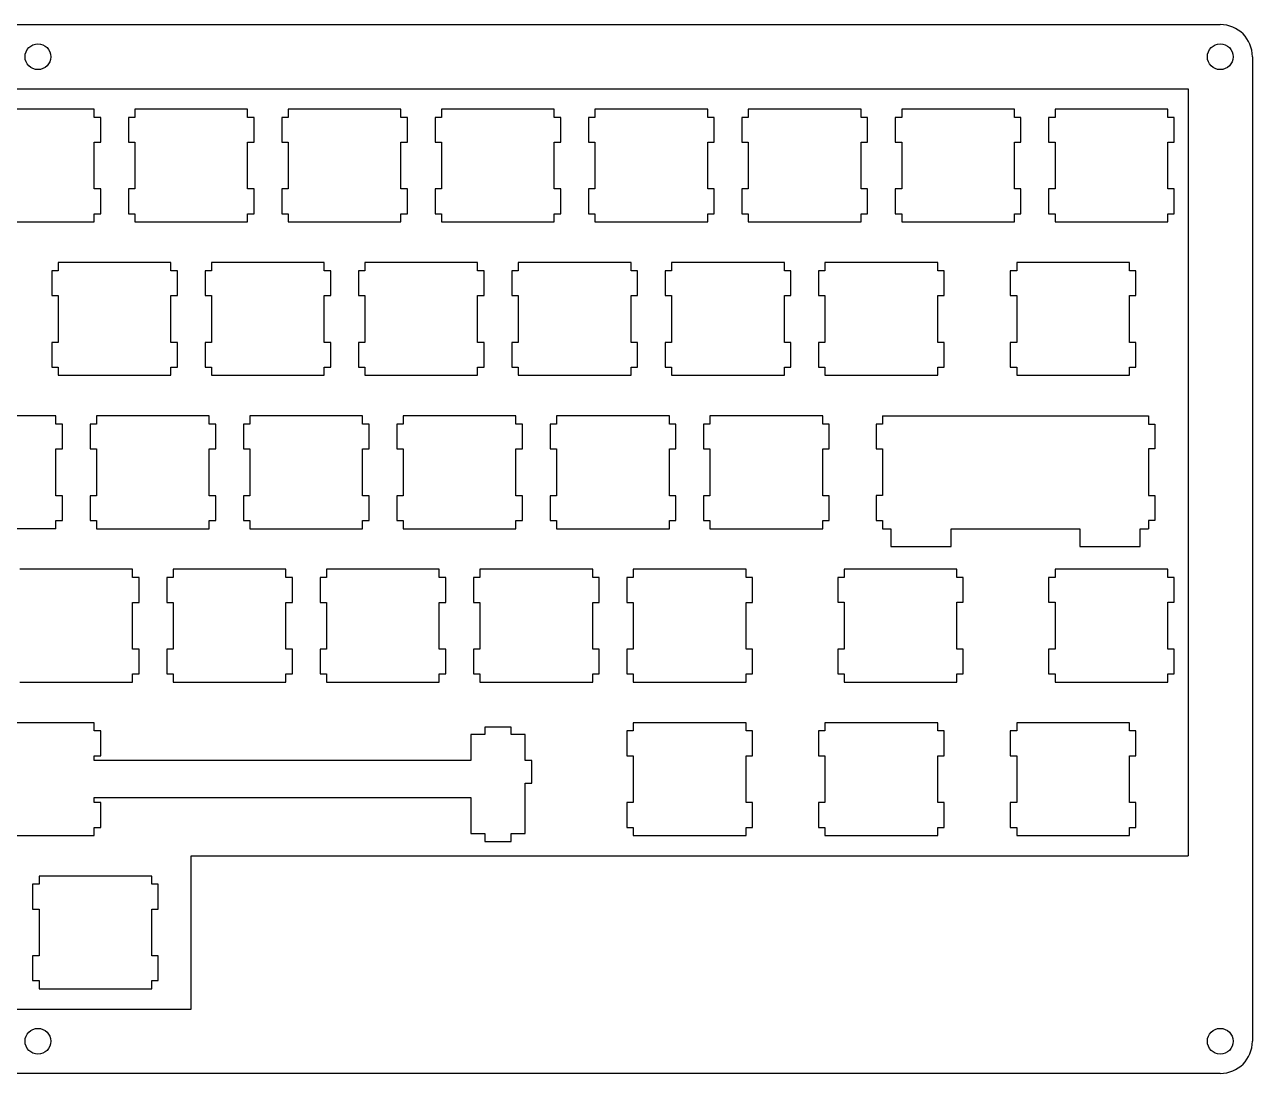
# Model space of a CAD drawing. Header units: inches. Extents: x 0 to 302, y 0 to 130.
# Drawn here: x 149.2 to 301.8, y 0 to 130.3 of the extents above; entities that cross this region are included whole.
import ezdxf

# ---------------------------------------------------------------- set-up
doc = ezdxf.new("R2010")
doc.units = ezdxf.units.IN
doc.header["$MEASUREMENT"] = 0
for name, color, linetype, lineweight, true_color in [('border', 7, 'Continuous', 25, 0xffffff), ('holes', 7, 'Continuous', 25, 0xffffff), ('mouse buttons - 1.25U', 5, 'Continuous', 25, 0x0000ff), ('switch - backslash', 5, 'Continuous', 25, 0x0000ff), ('switch - base', 5, 'Continuous', 25, 0x0000ff), ('switch - bottom row - 7U - PLATE', 5, 'Continuous', 25, 0x0000ff), ('switch - ENTER - ANSI - PCB', 5, 'Continuous', 25, 0x0000ff), ('switch - right shift - HHKB', 5, 'Continuous', 25, 0x0000ff), ('switch - split backspace', 5, 'Continuous', 25, 0x0000ff), ('top plate - base', 1, 'Continuous', 25, 0xff0000), ('top plate - MB - 1.25U', 1, 'Continuous', 25, 0xff0000), ('top plate - no hhkb', 1, 'Continuous', 25, 0xff0000), ('top plate - winkey', 1, 'Continuous', 25, 0xff0000)]:
    doc.layers.add(name, color=color, linetype=linetype, lineweight=lineweight, true_color=true_color)

msp = doc.modelspace()

# ---------------------------------------------------------------- linework, layer by layer
at = {"layer": 'border'}
for p, q in [((32.875, 130.302), (297.7516, 130.302)), ((301.7509, 126.302), (301.7509, 4)), ((297.7516, 0), (4, 0))]:
    msp.add_line(p, q, dxfattribs=at)
for centre, start, end in [((297.7509, 126.302), 359.9999991, 89.9899732), ((297.7509, 4), 270.0100268, 0)]:
    msp.add_arc(centre, 4, start, end, dxfattribs=at)
at = {"layer": 'holes'}
for centre in [(150.8763, 126.302), (297.7516, 126.302), (150.8749, 4), (297.7516, 4)]:
    msp.add_circle(centre, 1.6, dxfattribs=at)
at = {"layer": 'mouse buttons - 1.25U'}
for p, q in [((151.0196, 24.5272), (151.0196, 23.5267)), ((165.0189, 24.5272), (151.0196, 24.5272)), ((165.0189, 23.5267), (165.0189, 24.5272)), ((151.0196, 23.5267), (150.2188, 23.5267)), ((150.2188, 23.5267), (150.2188, 20.4275)), ((165.8183, 23.5267), (165.0189, 23.5267)), ((165.8183, 20.4275), (165.8183, 23.5267)), ((150.2188, 20.4275), (151.0196, 20.4275)), ((151.0196, 20.4275), (151.0196, 14.62871)), ((165.0189, 14.62871), (165.0189, 20.4275)), ((165.0189, 20.4275), (165.8183, 20.4275)), ((151.0196, 14.62871), (150.2188, 14.62871)), ((150.2188, 14.62871), (150.2188, 11.52814)), ((165.8183, 14.62871), (165.0189, 14.62871)), ((165.8183, 11.52814), (165.8183, 14.62871)), ((150.2188, 11.52814), (151.0196, 11.52814)), ((151.0196, 11.52814), (151.0196, 10.5291)), ((165.0189, 10.52906), (165.0189, 11.52814)), ((165.0189, 11.52814), (165.8183, 11.52814)), ((151.0196, 10.5291), (165.0189, 10.52906))]:
    msp.add_line(p, q, dxfattribs=at)
at = {"layer": 'switch - backslash'}
for p, q in [((272.4633, 100.726), (272.4633, 99.725)), ((286.4633, 100.726), (272.4633, 100.726)), ((286.4633, 99.725), (286.4633, 100.726)), ((272.4633, 99.725), (271.6633, 99.725)), ((271.6633, 99.725), (271.6633, 96.625)), ((287.2633, 99.725), (286.4633, 99.725)), ((287.2633, 96.625), (287.2633, 99.725)), ((271.6633, 96.625), (272.4633, 96.625)), ((272.4633, 96.625), (272.4633, 90.8246)), ((286.4633, 90.8246), (286.4633, 96.625)), ((286.4633, 96.625), (287.2633, 96.625)), ((272.4633, 90.8246), (271.6633, 90.8246)), ((271.6633, 90.8246), (271.6633, 87.7255)), ((287.2633, 90.8246), (286.4633, 90.8246)), ((287.2633, 87.7255), (287.2633, 90.8246)), ((271.6633, 87.7255), (272.4633, 87.7255)), ((272.4633, 87.7255), (272.4633, 86.7264)), ((286.4633, 86.7264), (286.4633, 87.7255)), ((286.4633, 87.7255), (287.2633, 87.7255)), ((272.4633, 86.7264), (286.4633, 86.7264))]:
    msp.add_line(p, q, dxfattribs=at)
at = {"layer": 'switch - base'}
for p, q in [((157.8753, 119.776), (143.8753, 119.776)), ((157.8753, 118.775), (157.8753, 119.776)), ((162.9253, 119.776), (162.9253, 118.775)), ((176.9253, 119.776), (162.9253, 119.776)), ((176.9253, 118.775), (176.9253, 119.776)), ((181.9753, 119.776), (181.9753, 118.775)), ((195.9753, 119.776), (181.9753, 119.776)), ((195.9753, 118.775), (195.9753, 119.776)), ((201.0253, 119.776), (201.0253, 118.775)), ((215.0253, 119.776), (201.0253, 119.776)), ((215.0253, 118.775), (215.0253, 119.776)), ((220.0753, 119.776), (220.0753, 118.775)), ((234.0753, 119.776), (220.0753, 119.776)), ((234.0753, 118.775), (234.0753, 119.776)), ((239.1253, 119.776), (239.1253, 118.775)), ((253.1253, 119.776), (239.1253, 119.776)), ((253.1253, 118.775), (253.1253, 119.776)), ((158.6763, 118.775), (157.8753, 118.775)), ((158.6763, 115.675), (158.6763, 118.775)), ((162.9253, 118.775), (162.1263, 118.775)), ((162.1263, 118.775), (162.1263, 115.675)), ((177.7263, 118.775), (176.9253, 118.775)), ((177.7263, 115.675), (177.7263, 118.775)), ((181.9753, 118.775), (181.1763, 118.775)), ((181.1763, 118.775), (181.1763, 115.675)), ((196.7763, 118.775), (195.9753, 118.775)), ((196.7763, 115.675), (196.7763, 118.775)), ((201.0253, 118.775), (200.2263, 118.775)), ((200.2263, 118.775), (200.2263, 115.675)), ((215.8263, 118.775), (215.0253, 118.775)), ((215.8263, 115.675), (215.8263, 118.775)), ((220.0753, 118.775), (219.2763, 118.775)), ((219.2763, 118.775), (219.2763, 115.675)), ((234.8763, 118.775), (234.0753, 118.775)), ((234.8763, 115.675), (234.8763, 118.775)), ((239.1253, 118.775), (238.3263, 118.775)), ((238.3263, 118.775), (238.3263, 115.675)), ((253.9263, 118.775), (253.1253, 118.775)), ((253.9263, 115.675), (253.9263, 118.775)), ((157.8753, 109.875), (157.8753, 115.675)), ((157.8753, 115.675), (158.6763, 115.675)), ((162.1263, 115.675), (162.9253, 115.675)), ((162.9253, 115.675), (162.9253, 109.875)), ((176.9253, 109.875), (176.9253, 115.675)), ((176.9253, 115.675), (177.7263, 115.675)), ((181.1763, 115.675), (181.9753, 115.675)), ((181.9753, 115.675), (181.9753, 109.875)), ((195.9753, 109.875), (195.9753, 115.675)), ((195.9753, 115.675), (196.7763, 115.675)), ((200.2263, 115.675), (201.0253, 115.675)), ((201.0253, 115.675), (201.0253, 109.875)), ((215.0253, 109.875), (215.0253, 115.675)), ((215.0253, 115.675), (215.8263, 115.675)), ((219.2763, 115.675), (220.0753, 115.675)), ((220.0753, 115.675), (220.0753, 109.875)), ((234.0753, 109.875), (234.0753, 115.675)), ((234.0753, 115.675), (234.8763, 115.675)), ((238.3263, 115.675), (239.1253, 115.675)), ((239.1253, 115.675), (239.1253, 109.875)), ((253.1253, 109.875), (253.1253, 115.675)), ((253.1253, 115.675), (253.9263, 115.675)), ((158.6763, 109.875), (157.8753, 109.875)), ((158.6763, 106.775), (158.6763, 109.875)), ((162.9253, 109.875), (162.1263, 109.875)), ((162.1263, 109.875), (162.1263, 106.775)), ((177.7263, 109.875), (176.9253, 109.875)), ((177.7263, 106.775), (177.7263, 109.875)), ((181.9753, 109.875), (181.1763, 109.875)), ((181.1763, 109.875), (181.1763, 106.775)), ((196.7763, 109.875), (195.9753, 109.875)), ((196.7763, 106.775), (196.7763, 109.875)), ((201.0253, 109.875), (200.2263, 109.875)), ((200.2263, 109.875), (200.2263, 106.775)), ((215.8263, 109.875), (215.0253, 109.875)), ((215.8263, 106.775), (215.8263, 109.875)), ((220.0753, 109.875), (219.2763, 109.875)), ((219.2763, 109.875), (219.2763, 106.775)), ((234.8763, 109.875), (234.0753, 109.875)), ((234.8763, 106.775), (234.8763, 109.875)), ((239.1253, 109.875), (238.3263, 109.875)), ((238.3263, 109.875), (238.3263, 106.775)), ((253.9263, 109.875), (253.1253, 109.875)), ((253.9263, 106.775), (253.9263, 109.875)), ((143.8753, 105.776), (157.8753, 105.776)), ((157.8753, 105.776), (157.8753, 106.775)), ((157.8753, 106.775), (158.6763, 106.775)), ((162.1263, 106.775), (162.9253, 106.775)), ((162.9253, 106.775), (162.9253, 105.776)), ((162.9253, 105.776), (176.9253, 105.776)), ((176.9253, 105.776), (176.9253, 106.775)), ((176.9253, 106.775), (177.7263, 106.775)), ((181.1763, 106.775), (181.9753, 106.775)), ((181.9753, 106.775), (181.9753, 105.776)), ((181.9753, 105.776), (195.9753, 105.776)), ((195.9753, 105.776), (195.9753, 106.775)), ((195.9753, 106.775), (196.7763, 106.775)), ((200.2263, 106.775), (201.0253, 106.775)), ((201.0253, 106.775), (201.0253, 105.776)), ((201.0253, 105.776), (215.0253, 105.776)), ((215.0253, 105.776), (215.0253, 106.775)), ((215.0253, 106.775), (215.8263, 106.775)), ((219.2763, 106.775), (220.0753, 106.775)), ((220.0753, 106.775), (220.0753, 105.776)), ((220.0753, 105.776), (234.0753, 105.776)), ((234.0753, 105.776), (234.0753, 106.775)), ((234.0753, 106.775), (234.8763, 106.775)), ((238.3263, 106.775), (239.1253, 106.775)), ((239.1253, 106.775), (239.1253, 105.776)), ((239.1253, 105.776), (253.1253, 105.776)), ((253.1253, 105.776), (253.1253, 106.775)), ((253.1253, 106.775), (253.9263, 106.775)), ((153.4003, 100.726), (153.4003, 99.725)), ((167.4003, 100.726), (153.4003, 100.726)), ((167.4003, 99.725), (167.4003, 100.726)), ((172.4503, 100.726), (172.4503, 99.725)), ((186.4503, 100.726), (172.4503, 100.726)), ((186.4503, 99.725), (186.4503, 100.726)), ((191.5003, 100.726), (191.5003, 99.725)), ((205.5003, 100.726), (191.5003, 100.726)), ((205.5003, 99.725), (205.5003, 100.726)), ((210.5503, 100.726), (210.5503, 99.725)), ((224.5503, 100.726), (210.5503, 100.726)), ((224.5503, 99.725), (224.5503, 100.726)), ((229.6003, 100.726), (229.6003, 99.725)), ((243.6003, 100.726), (229.6003, 100.726)), ((243.6003, 99.725), (243.6003, 100.726)), ((248.6503, 100.726), (248.6503, 99.725)), ((262.6503, 100.726), (248.6503, 100.726)), ((262.6503, 99.725), (262.6503, 100.726)), ((153.4003, 99.725), (152.6013, 99.725)), ((152.6013, 99.725), (152.6013, 96.625)), ((168.2013, 99.725), (167.4003, 99.725)), ((168.2013, 96.625), (168.2013, 99.725)), ((172.4503, 99.725), (171.6513, 99.725)), ((171.6513, 99.725), (171.6513, 96.625)), ((187.2513, 99.725), (186.4503, 99.725)), ((187.2513, 96.625), (187.2513, 99.725)), ((191.5003, 99.725), (190.7013, 99.725)), ((190.7013, 99.725), (190.7013, 96.625)), ((206.3013, 99.725), (205.5003, 99.725)), ((206.3013, 96.625), (206.3013, 99.725)), ((210.5503, 99.725), (209.7513, 99.725)), ((209.7513, 99.725), (209.7513, 96.625)), ((225.3513, 99.725), (224.5503, 99.725)), ((225.3513, 96.625), (225.3513, 99.725)), ((228.8013, 99.725), (228.8013, 96.625)), ((229.6003, 99.725), (228.8013, 99.725)), ((244.4013, 99.725), (243.6003, 99.725)), ((244.4013, 96.625), (244.4013, 99.725)), ((248.6503, 99.725), (247.8513, 99.725)), ((247.8513, 99.725), (247.8513, 96.625)), ((263.4513, 99.725), (262.6503, 99.725)), ((263.4513, 96.625), (263.4513, 99.725)), ((152.6013, 96.625), (153.4003, 96.625)), ((153.4003, 96.625), (153.4003, 90.8246)), ((167.4003, 90.8246), (167.4003, 96.625)), ((167.4003, 96.625), (168.2013, 96.625)), ((171.6513, 96.625), (172.4503, 96.625)), ((172.4503, 96.625), (172.4503, 90.8246)), ((186.4503, 90.8246), (186.4503, 96.625)), ((186.4503, 96.625), (187.2513, 96.625)), ((190.7013, 96.625), (191.5003, 96.625)), ((191.5003, 96.625), (191.5003, 90.8246)), ((205.5003, 90.8246), (205.5003, 96.625)), ((205.5003, 96.625), (206.3013, 96.625)), ((209.7513, 96.625), (210.5503, 96.625)), ((210.5503, 96.625), (210.5503, 90.8246)), ((224.5503, 90.8246), (224.5503, 96.625)), ((224.5503, 96.625), (225.3513, 96.625)), ((228.8013, 96.625), (229.6003, 96.625)), ((229.6003, 96.625), (229.6003, 90.8246)), ((243.6003, 90.8246), (243.6003, 96.625)), ((243.6003, 96.625), (244.4013, 96.625)), ((247.8513, 96.625), (248.6503, 96.625)), ((248.6503, 96.625), (248.6503, 90.8246)), ((262.6503, 90.8246), (262.6503, 96.625)), ((262.6503, 96.625), (263.4513, 96.625)), ((153.4003, 90.8246), (152.6013, 90.8246)), ((152.6013, 90.8246), (152.6013, 87.7255)), ((168.2013, 90.8246), (167.4003, 90.8246)), ((168.2013, 87.7255), (168.2013, 90.8246)), ((172.4503, 90.8246), (171.6513, 90.8246)), ((171.6513, 90.8246), (171.6513, 87.7255)), ((187.2513, 90.8246), (186.4503, 90.8246)), ((187.2513, 87.7255), (187.2513, 90.8246)), ((191.5003, 90.8246), (190.7013, 90.8246)), ((190.7013, 90.8246), (190.7013, 87.7255)), ((206.3013, 90.8246), (205.5003, 90.8246)), ((206.3013, 87.7255), (206.3013, 90.8246)), ((210.5503, 90.8246), (209.7513, 90.8246)), ((209.7513, 90.8246), (209.7513, 87.7255)), ((225.3513, 90.8246), (224.5503, 90.8246)), ((225.3513, 87.7255), (225.3513, 90.8246)), ((229.6003, 90.8246), (228.8013, 90.8246)), ((228.8013, 90.8246), (228.8013, 87.7255)), ((244.4013, 90.8246), (243.6003, 90.8246)), ((244.4013, 87.7255), (244.4013, 90.8246)), ((248.6503, 90.8246), (247.8513, 90.8246)), ((247.8513, 90.8246), (247.8513, 87.7255)), ((263.4513, 90.8246), (262.6503, 90.8246)), ((263.4513, 87.7255), (263.4513, 90.8246)), ((152.6013, 87.7255), (153.4003, 87.7255)), ((153.4003, 87.7255), (153.4003, 86.7264)), ((167.4003, 86.7264), (167.4003, 87.7255)), ((167.4003, 87.7255), (168.2013, 87.7255)), ((171.6513, 87.7255), (172.4503, 87.7255)), ((172.4503, 87.7255), (172.4503, 86.7264)), ((186.4503, 86.7264), (186.4503, 87.7255)), ((186.4503, 87.7255), (187.2513, 87.7255)), ((190.7013, 87.7255), (191.5003, 87.7255)), ((191.5003, 87.7255), (191.5003, 86.7264)), ((205.5003, 86.7264), (205.5003, 87.7255)), ((205.5003, 87.7255), (206.3013, 87.7255)), ((209.7513, 87.7255), (210.5503, 87.7255)), ((210.5503, 87.7255), (210.5503, 86.7264)), ((224.5503, 86.7264), (224.5503, 87.7255)), ((224.5503, 87.7255), (225.3513, 87.7255)), ((228.8013, 87.7255), (229.6003, 87.7255)), ((229.6003, 87.7255), (229.6003, 86.7264)), ((243.6003, 86.7264), (243.6003, 87.7255)), ((243.6003, 87.7255), (244.4013, 87.7255)), ((247.8513, 87.7255), (248.6503, 87.7255)), ((248.6503, 87.7255), (248.6503, 86.7264)), ((262.6503, 86.7264), (262.6503, 87.7255)), ((262.6503, 87.7255), (263.4513, 87.7255)), ((153.4003, 86.7264), (167.4003, 86.7264)), ((172.4503, 86.7264), (186.4503, 86.7264)), ((191.5003, 86.7264), (205.5003, 86.7264)), ((210.5503, 86.7264), (224.5503, 86.7264)), ((229.6003, 86.7264), (243.6003, 86.7264)), ((248.6503, 86.7264), (262.6503, 86.7264)), ((153.1133, 81.6757), (139.1133, 81.6757)), ((153.1133, 80.6752), (153.1133, 81.6757)), ((158.1633, 81.6757), (158.1633, 80.6752)), ((172.1633, 81.6757), (158.1633, 81.6757)), ((172.1633, 80.6752), (172.1633, 81.6757)), ((177.2133, 81.6757), (177.2133, 80.6752)), ((191.2133, 81.6757), (177.2133, 81.6757)), ((191.2133, 80.6752), (191.2133, 81.6757)), ((196.2633, 81.6757), (196.2633, 80.6752)), ((210.2633, 81.6757), (196.2633, 81.6757)), ((210.2633, 80.6752), (210.2633, 81.6757)), ((215.3133, 81.6757), (215.3133, 80.6752)), ((229.3133, 81.6757), (215.3133, 81.6757)), ((229.3133, 80.6752), (229.3133, 81.6757)), ((234.3633, 81.6757), (234.3633, 80.6752)), ((248.3633, 81.6757), (234.3633, 81.6757)), ((248.3633, 80.6752), (248.3633, 81.6757)), ((153.9133, 80.6752), (153.1133, 80.6752)), ((153.9133, 77.5747), (153.9133, 80.6752)), ((158.1633, 80.6752), (157.3633, 80.6752)), ((157.3633, 80.6752), (157.3633, 77.5747)), ((172.9633, 80.6752), (172.1633, 80.6752)), ((172.9633, 77.5747), (172.9633, 80.6752)), ((177.2133, 80.6752), (176.4133, 80.6752)), ((176.4133, 80.6752), (176.4133, 77.5747)), ((192.0133, 80.6752), (191.2133, 80.6752)), ((192.0133, 77.5747), (192.0133, 80.6752)), ((196.2633, 80.6752), (195.4633, 80.6752)), ((195.4633, 80.6752), (195.4633, 77.5747)), ((211.0633, 80.6752), (210.2633, 80.6752)), ((211.0633, 77.5747), (211.0633, 80.6752)), ((215.3133, 80.6752), (214.5133, 80.6752)), ((214.5133, 80.6752), (214.5133, 77.5747)), ((230.1133, 80.6752), (229.3133, 80.6752)), ((230.1133, 77.5747), (230.1133, 80.6752)), ((234.3633, 80.6752), (233.5633, 80.6752)), ((233.5633, 80.6752), (233.5633, 77.5747)), ((249.1623, 80.6752), (248.3633, 80.6752)), ((249.1623, 77.5747), (249.1623, 80.6752)), ((153.1133, 71.7746), (153.1133, 77.5747)), ((153.1133, 77.5747), (153.9133, 77.5747)), ((157.3633, 77.5747), (158.1633, 77.5747)), ((158.1633, 77.5747), (158.1633, 71.7746)), ((172.1633, 71.7746), (172.1633, 77.5747)), ((172.1633, 77.5747), (172.9633, 77.5747)), ((176.4133, 77.5747), (177.2133, 77.5747)), ((177.2133, 77.5747), (177.2133, 71.7746)), ((191.2133, 71.7746), (191.2133, 77.5747)), ((191.2133, 77.5747), (192.0133, 77.5747)), ((195.4633, 77.5747), (196.2633, 77.5747)), ((196.2633, 77.5747), (196.2633, 71.7746)), ((210.2633, 71.7746), (210.2633, 77.5747)), ((210.2633, 77.5747), (211.0633, 77.5747)), ((214.5133, 77.5747), (215.3133, 77.5747)), ((215.3133, 77.5747), (215.3133, 71.7746)), ((229.3133, 71.7746), (229.3133, 77.5747)), ((229.3133, 77.5747), (230.1133, 77.5747)), ((233.5633, 77.5747), (234.3633, 77.5747)), ((234.3633, 77.5747), (234.3633, 71.7746)), ((248.3633, 71.7746), (248.3633, 77.5747)), ((248.3633, 77.5747), (249.1623, 77.5747)), ((153.9133, 71.7746), (153.1133, 71.7746)), ((153.9133, 68.6755), (153.9133, 71.7746)), ((158.1633, 71.7746), (157.3633, 71.7746)), ((157.3633, 71.7746), (157.3633, 68.6755)), ((172.9633, 71.7746), (172.1633, 71.7746)), ((172.9633, 68.6755), (172.9633, 71.7746)), ((177.2133, 71.7746), (176.4133, 71.7746)), ((176.4133, 71.7746), (176.4133, 68.6755)), ((192.0133, 71.7746), (191.2133, 71.7746)), ((192.0133, 68.6755), (192.0133, 71.7746)), ((196.2633, 71.7746), (195.4633, 71.7746)), ((195.4633, 71.7746), (195.4633, 68.6755)), ((211.0633, 71.7746), (210.2633, 71.7746)), ((211.0633, 68.6755), (211.0633, 71.7746)), ((215.3133, 71.7746), (214.5133, 71.7746)), ((214.5133, 71.7746), (214.5133, 68.6755)), ((230.1133, 71.7746), (229.3133, 71.7746)), ((230.1133, 68.6755), (230.1133, 71.7746)), ((234.3633, 71.7746), (233.5633, 71.7746)), ((233.5633, 71.7746), (233.5633, 68.6755)), ((249.1623, 71.7746), (248.3633, 71.7746)), ((249.1623, 68.6755), (249.1623, 71.7746)), ((153.1133, 67.6764), (153.1133, 68.6755)), ((153.1133, 68.6755), (153.9133, 68.6755)), ((157.3633, 68.6755), (158.1633, 68.6755)), ((158.1633, 68.6755), (158.1633, 67.6764)), ((172.1633, 67.6764), (172.1633, 68.6755)), ((172.1633, 68.6755), (172.9633, 68.6755)), ((176.4133, 68.6755), (177.2133, 68.6755)), ((177.2133, 68.6755), (177.2133, 67.6764)), ((191.2133, 67.6764), (191.2133, 68.6755)), ((191.2133, 68.6755), (192.0133, 68.6755)), ((195.4633, 68.6755), (196.2633, 68.6755)), ((196.2633, 68.6755), (196.2633, 67.6764)), ((210.2633, 67.6764), (210.2633, 68.6755)), ((210.2633, 68.6755), (211.0633, 68.6755)), ((214.5133, 68.6755), (215.3133, 68.6755)), ((215.3133, 68.6755), (215.3133, 67.6764)), ((229.3133, 67.6764), (229.3133, 68.6755)), ((229.3133, 68.6755), (230.1133, 68.6755)), ((233.5633, 68.6755), (234.3633, 68.6755)), ((234.3633, 68.6755), (234.3633, 67.6764)), ((248.3633, 67.6764), (248.3633, 68.6755)), ((248.3633, 68.6755), (249.1623, 68.6755)), ((153.1133, 67.6764), (140.1125, 67.6764)), ((158.1633, 67.6764), (172.1633, 67.6764)), ((177.2133, 67.6764), (191.2133, 67.6764)), ((196.2633, 67.6764), (210.2633, 67.6764)), ((215.3133, 67.6764), (229.3133, 67.6764)), ((234.3633, 67.6764), (248.3633, 67.6764)), ((162.6383, 62.6257), (148.6383, 62.6257)), ((162.6383, 61.6252), (162.6383, 62.6257)), ((167.6883, 62.6257), (167.6883, 61.6252)), ((181.6883, 62.6257), (167.6883, 62.6257)), ((181.6883, 61.6252), (181.6883, 62.6257)), ((186.7383, 62.6257), (186.7383, 61.6252)), ((200.7383, 62.6257), (186.7383, 62.6257)), ((200.7383, 61.6252), (200.7383, 62.6257)), ((205.7883, 62.6257), (205.7883, 61.6252)), ((219.7883, 62.6257), (205.7883, 62.6257)), ((219.7883, 61.6252), (219.7883, 62.6257)), ((224.8383, 62.6257), (224.8383, 61.6252)), ((238.8383, 62.6257), (224.8383, 62.6257)), ((238.8383, 61.6252), (238.8383, 62.6257)), ((163.4383, 61.6252), (162.6383, 61.6252)), ((163.4383, 58.5247), (163.4383, 61.6252)), ((167.6883, 61.6252), (166.8883, 61.6252)), ((166.8883, 61.6252), (166.8883, 58.5247)), ((182.4883, 61.6252), (181.6883, 61.6252)), ((182.4883, 58.5247), (182.4883, 61.6252)), ((186.7383, 61.6252), (185.9383, 61.6252)), ((185.9383, 61.6252), (185.9383, 58.5247)), ((201.5383, 61.6252), (200.7383, 61.6252)), ((201.5383, 58.5247), (201.5383, 61.6252)), ((205.7883, 61.6252), (204.9883, 61.6252)), ((204.9883, 61.6252), (204.9883, 58.5247)), ((220.5883, 61.6252), (219.7883, 61.6252)), ((220.5883, 58.5247), (220.5883, 61.6252)), ((224.8383, 61.6252), (224.0383, 61.6252)), ((224.0383, 61.6252), (224.0383, 58.5247)), ((239.6383, 61.6252), (238.8383, 61.6252)), ((239.6383, 58.5247), (239.6383, 61.6252)), ((162.6383, 52.7246), (162.6383, 58.5247)), ((162.6383, 58.5247), (163.4383, 58.5247)), ((166.8883, 58.5247), (167.6883, 58.5247)), ((167.6883, 58.5247), (167.6883, 52.7246)), ((181.6883, 52.7246), (181.6883, 58.5247)), ((181.6883, 58.5247), (182.4883, 58.5247)), ((185.9383, 58.5247), (186.7383, 58.5247)), ((186.7383, 58.5247), (186.7383, 52.7246)), ((200.7383, 52.7246), (200.7383, 58.5247)), ((200.7383, 58.5247), (201.5383, 58.5247)), ((204.9883, 58.5247), (205.7883, 58.5247)), ((205.7883, 58.5247), (205.7883, 52.7246)), ((219.7883, 52.7246), (219.7883, 58.5247)), ((219.7883, 58.5247), (220.5883, 58.5247)), ((224.0383, 58.5247), (224.8383, 58.5247)), ((224.8383, 58.5247), (224.8383, 52.7246)), ((238.8383, 52.7246), (238.8383, 58.5247)), ((238.8383, 58.5247), (239.6383, 58.5247)), ((163.4383, 52.7246), (162.6383, 52.7246)), ((163.4383, 49.6255), (163.4383, 52.7246)), ((167.6883, 52.7246), (166.8883, 52.7246)), ((166.8883, 52.7246), (166.8883, 49.6255)), ((182.4883, 52.7246), (181.6883, 52.7246)), ((182.4883, 49.6255), (182.4883, 52.7246)), ((186.7383, 52.7246), (185.9383, 52.7246)), ((185.9383, 52.7246), (185.9383, 49.6255)), ((201.5383, 52.7246), (200.7383, 52.7246)), ((201.5383, 49.6255), (201.5383, 52.7246)), ((205.7883, 52.7246), (204.9883, 52.7246)), ((204.9883, 52.7246), (204.9883, 49.6255)), ((220.5883, 52.7246), (219.7883, 52.7246)), ((220.5883, 49.6255), (220.5883, 52.7246)), ((224.8383, 52.7246), (224.0383, 52.7246)), ((224.0383, 52.7246), (224.0383, 49.6255)), ((239.6383, 52.7246), (238.8383, 52.7246)), ((239.6383, 49.6255), (239.6383, 52.7246)), ((162.6383, 48.6264), (162.6383, 49.6255)), ((162.6383, 49.6255), (163.4383, 49.6255)), ((166.8883, 49.6255), (167.6883, 49.6255)), ((167.6883, 49.6255), (167.6883, 48.6264)), ((181.6883, 48.6264), (181.6883, 49.6255)), ((181.6883, 49.6255), (182.4883, 49.6255)), ((185.9383, 49.6255), (186.7383, 49.6255)), ((186.7383, 49.6255), (186.7383, 48.6264)), ((200.7383, 48.6264), (200.7383, 49.6255)), ((200.7383, 49.6255), (201.5383, 49.6255)), ((204.9883, 49.6255), (205.7883, 49.6255)), ((205.7883, 49.6255), (205.7883, 48.6264)), ((219.7883, 48.6264), (219.7883, 49.6255)), ((219.7883, 49.6255), (220.5883, 49.6255)), ((224.0383, 49.6255), (224.8383, 49.6255)), ((224.8383, 49.6255), (224.8383, 48.6264)), ((238.8383, 48.6264), (238.8383, 49.6255)), ((238.8383, 49.6255), (239.6383, 49.6255)), ((148.6383, 48.6264), (162.6383, 48.6264)), ((167.6883, 48.6264), (181.6883, 48.6264)), ((186.7383, 48.6264), (200.7383, 48.6264)), ((205.7883, 48.6264), (219.7883, 48.6264)), ((224.8383, 48.6264), (238.8383, 48.6264))]:
    msp.add_line(p, q, dxfattribs=at)
at = {"layer": 'switch - bottom row - 7U - PLATE'}
for p, q in [((157.8752, 43.5742), (143.8762, 43.5742)), ((157.8752, 42.5737), (157.8752, 43.5742)), ((209.6762, 43.0242), (206.3752, 43.0242)), ((206.3752, 43.0242), (206.3752, 42.1038)), ((209.6762, 42.1038), (209.6762, 43.0242)), ((224.8382, 43.5742), (224.8382, 42.5737)), ((238.8382, 43.5742), (224.8382, 43.5742)), ((238.8382, 42.5737), (238.8382, 43.5742)), ((248.6492, 43.5742), (248.6492, 42.5737)), ((262.6502, 43.5742), (248.6492, 43.5742)), ((262.6502, 42.5737), (262.6502, 43.5742)), ((272.4632, 43.5742), (272.4632, 42.5737)), ((286.4632, 43.5742), (272.4632, 43.5742)), ((286.4632, 42.5737), (286.4632, 43.5742)), ((158.6762, 42.5737), (157.8752, 42.5737)), ((158.6762, 39.4742), (158.6762, 42.5737)), ((206.3752, 42.1038), (204.6512, 42.1038)), ((204.6512, 42.1038), (204.6512, 38.8734)), ((211.4012, 42.1038), (209.6762, 42.1038)), ((211.4012, 38.8734), (211.4012, 42.1038)), ((224.8382, 42.5737), (224.0382, 42.5737)), ((224.0382, 42.5737), (224.0382, 39.4742)), ((239.6382, 42.5737), (238.8382, 42.5737)), ((239.6382, 39.4742), (239.6382, 42.5737)), ((248.6492, 42.5737), (247.8502, 42.5737)), ((247.8502, 42.5737), (247.8502, 39.4742)), ((263.4512, 42.5737), (262.6502, 42.5737)), ((263.4512, 39.4742), (263.4512, 42.5737)), ((272.4632, 42.5737), (271.6632, 42.5737)), ((271.6632, 42.5737), (271.6632, 39.4742)), ((287.2632, 42.5737), (286.4632, 42.5737)), ((287.2632, 39.4742), (287.2632, 42.5737)), ((157.8752, 38.8734), (157.8752, 39.4742)), ((157.8752, 39.4742), (158.6762, 39.4742)), ((204.6512, 38.8734), (157.8752, 38.8734)), ((212.2272, 38.8734), (211.4012, 38.8734)), ((212.2272, 36.0734), (212.2272, 38.8734)), ((224.0382, 39.4742), (224.8382, 39.4742)), ((224.8382, 39.4742), (224.8382, 33.6742)), ((238.8382, 33.6742), (238.8382, 39.4742)), ((238.8382, 39.4742), (239.6382, 39.4742)), ((247.8502, 39.4742), (248.6492, 39.4742)), ((248.6492, 39.4742), (248.6492, 33.6742)), ((262.6502, 33.6742), (262.6502, 39.4742)), ((262.6502, 39.4742), (263.4512, 39.4742)), ((271.6632, 39.4742), (272.4632, 39.4742)), ((272.4632, 39.4742), (272.4632, 33.6742)), ((286.4632, 33.6742), (286.4632, 39.4742)), ((286.4632, 39.4742), (287.2632, 39.4742)), ((211.4012, 29.8045), (211.4012, 36.0734)), ((211.4012, 36.0734), (212.2272, 36.0734)), ((157.8752, 33.6742), (157.8752, 34.2735)), ((157.8752, 34.2735), (204.6512, 34.2735)), ((158.6762, 33.6742), (157.8752, 33.6742)), ((158.6762, 30.5736), (158.6762, 33.6742)), ((204.6512, 34.2735), (204.6512, 29.8045)), ((224.8382, 33.6742), (224.0382, 33.6742)), ((224.0382, 33.6742), (224.0382, 30.5736)), ((239.6382, 33.6742), (238.8382, 33.6742)), ((239.6382, 30.5736), (239.6382, 33.6742)), ((248.6492, 33.6742), (247.8502, 33.6742)), ((247.8502, 33.6742), (247.8502, 30.5736)), ((263.4512, 33.6742), (262.6502, 33.6742)), ((263.4512, 30.5736), (263.4512, 33.6742)), ((272.4632, 33.6742), (271.6632, 33.6742)), ((271.6632, 33.6742), (271.6632, 30.5736)), ((287.2632, 33.6742), (286.4632, 33.6742)), ((287.2632, 30.5736), (287.2632, 33.6742)), ((157.8752, 29.5745), (157.8752, 30.5736)), ((157.8752, 30.5736), (158.6762, 30.5736)), ((224.0382, 30.5736), (224.8382, 30.5736)), ((224.8382, 30.5736), (224.8382, 29.5745)), ((238.8382, 29.5745), (238.8382, 30.5736)), ((238.8382, 30.5736), (239.6382, 30.5736)), ((247.8502, 30.5736), (248.6492, 30.5736)), ((248.6492, 30.5736), (248.6492, 29.5745)), ((262.6502, 29.5745), (262.6502, 30.5736)), ((262.6502, 30.5736), (263.4512, 30.5736)), ((271.6632, 30.5736), (272.4632, 30.5736)), ((272.4632, 30.5736), (272.4632, 29.5745)), ((286.4632, 29.5745), (286.4632, 30.5736)), ((286.4632, 30.5736), (287.2632, 30.5736)), ((143.8762, 29.5745), (157.8752, 29.5745)), ((204.6512, 29.8045), (206.3752, 29.8045)), ((206.3752, 29.8045), (206.3752, 28.8235)), ((209.6762, 28.8235), (209.6762, 29.8045)), ((209.6762, 29.8045), (211.4012, 29.8045)), ((224.8382, 29.5745), (238.8382, 29.5745)), ((248.6492, 29.5745), (262.6502, 29.5745)), ((272.4632, 29.5745), (286.4632, 29.5745)), ((206.3752, 28.8235), (209.6762, 28.8235))]:
    msp.add_line(p, q, dxfattribs=at)
at = {"layer": 'switch - ENTER - ANSI - PCB'}
for p, q in [((255.7947, 81.6764), (288.8437, 81.6764)), ((255.7947, 81.6764), (255.7947, 80.6759)), ((288.8437, 81.6764), (288.8437, 80.6759)), ((255.7947, 80.6759), (254.9937, 80.6759)), ((254.9937, 80.6759), (254.9937, 77.5754)), ((288.8437, 80.6759), (289.6447, 80.6759)), ((289.6447, 80.6759), (289.6447, 77.5754)), ((254.9937, 77.5754), (255.7947, 77.5754)), ((255.7947, 77.5754), (255.7947, 71.7768)), ((289.6447, 77.5754), (288.8437, 77.5754)), ((288.8437, 77.5754), (288.8437, 71.7768)), ((255.7947, 71.7768), (254.9937, 71.7768)), ((254.9937, 71.7768), (254.9937, 68.6748)), ((288.8437, 71.7768), (289.6447, 71.7768)), ((289.6447, 71.7768), (289.6447, 68.6748)), ((254.9937, 68.6748), (255.7947, 68.6748)), ((254.9937, 68.6748), (254.9937, 68.6748)), ((255.7947, 68.6748), (255.7947, 67.6757)), ((289.6447, 68.6748), (288.8437, 68.6748)), ((288.8437, 68.6748), (288.8437, 67.6757)), ((255.7947, 67.6757), (255.7947, 67.6757)), ((255.7947, 67.6757), (256.81909, 67.6757)), ((256.81909, 67.6757), (256.81909, 65.4757)), ((264.31909, 65.4757), (264.31909, 67.6757)), ((264.31909, 67.6757), (264.31909, 67.6757)), ((264.31909, 67.6757), (280.31909, 67.6757)), ((280.31909, 67.6757), (280.31909, 65.4757)), ((287.81909, 65.4757), (287.81909, 67.6757)), ((287.81909, 67.6757), (288.8437, 67.6757)), ((288.8437, 67.6757), (288.8437, 67.6757)), ((256.81909, 65.4757), (264.31909, 65.4757)), ((280.31909, 65.4757), (287.81909, 65.4757))]:
    msp.add_line(p, q, dxfattribs=at)
at = {"layer": 'switch - right shift - HHKB'}
for p, q in [((251.0323, 62.6257), (251.0323, 61.6267)), ((265.0313, 62.6257), (251.0323, 62.6257)), ((265.0313, 61.6267), (265.0313, 62.6257)), ((277.2263, 62.6257), (277.2263, 61.6267)), ((291.2253, 62.6257), (277.2263, 62.6257)), ((291.2253, 61.6267), (291.2253, 62.6257)), ((251.0323, 61.6267), (250.2313, 61.6267)), ((250.2313, 61.6267), (250.2313, 58.5261)), ((265.8323, 61.6267), (265.0313, 61.6267)), ((265.8323, 58.5261), (265.8323, 61.6267)), ((277.2263, 61.6267), (276.4253, 61.6267)), ((276.4253, 61.6267), (276.4253, 58.5261)), ((292.0263, 61.6267), (291.2253, 61.6267)), ((292.0263, 58.5261), (292.0263, 61.6267)), ((250.2313, 58.5261), (251.0323, 58.5261)), ((251.0323, 58.5261), (251.0323, 52.7257)), ((265.0313, 52.7257), (265.0313, 58.5261)), ((265.0313, 58.5261), (265.8323, 58.5261)), ((276.4253, 58.5261), (277.2263, 58.5261)), ((277.2263, 58.5261), (277.2263, 52.7257)), ((291.2253, 52.7257), (291.2253, 58.5261)), ((291.2253, 58.5261), (292.0263, 58.5261)), ((251.0323, 52.7257), (250.2313, 52.7257)), ((250.2313, 52.7257), (250.2313, 49.6266)), ((265.8323, 52.7257), (265.0313, 52.7257)), ((265.8323, 49.6266), (265.8323, 52.7257)), ((277.2263, 52.7257), (276.4253, 52.7257)), ((276.4253, 52.7257), (276.4253, 49.6266)), ((292.0263, 52.7257), (291.2253, 52.7257)), ((292.0263, 49.6266), (292.0263, 52.7257)), ((250.2313, 49.6266), (251.0323, 49.6266)), ((251.0323, 49.6266), (251.0323, 48.6261)), ((265.0313, 48.6261), (265.0313, 49.6266)), ((265.0313, 49.6266), (265.8323, 49.6266)), ((276.4253, 49.6266), (277.2263, 49.6266)), ((277.2263, 49.6266), (277.2263, 48.6261)), ((291.2253, 48.6261), (291.2253, 49.6266)), ((291.2253, 49.6266), (292.0263, 49.6266)), ((251.0323, 48.6261), (265.0313, 48.6261)), ((277.2263, 48.6261), (291.2253, 48.6261))]:
    msp.add_line(p, q, dxfattribs=at)
at = {"layer": 'switch - split backspace'}
for p, q in [((258.17757, 119.7755), (258.17757, 118.775)), ((272.17657, 119.7755), (258.17757, 119.7755)), ((272.17657, 118.775), (272.17657, 119.7755)), ((277.22757, 119.7755), (277.22757, 118.775)), ((291.22657, 119.7755), (277.22757, 119.7755)), ((291.22657, 118.775), (291.22657, 119.7755)), ((258.17757, 118.775), (257.37657, 118.775)), ((257.37657, 118.775), (257.37657, 115.6745)), ((272.97757, 118.775), (272.17657, 118.775)), ((272.97757, 115.6745), (272.97757, 118.775)), ((277.22757, 118.775), (276.42657, 118.775)), ((276.42657, 118.775), (276.42657, 115.6745)), ((292.02757, 118.775), (291.22657, 118.775)), ((292.02757, 115.6745), (292.02757, 118.775)), ((257.37657, 115.6745), (258.17757, 115.6745)), ((258.17757, 115.6745), (258.17757, 109.8759)), ((272.17657, 109.8759), (272.17657, 115.6745)), ((272.17657, 115.6745), (272.97757, 115.6745)), ((276.42657, 115.6745), (277.22757, 115.6745)), ((277.22757, 115.6745), (277.22757, 109.8759)), ((291.22657, 109.8759), (291.22657, 115.6745)), ((291.22657, 115.6745), (292.02757, 115.6745)), ((258.17757, 109.8759), (257.37657, 109.8759)), ((257.37657, 109.8759), (257.37657, 106.7739)), ((272.97757, 109.8759), (272.17657, 109.8759)), ((272.97757, 106.7739), (272.97757, 109.8759)), ((277.22757, 109.8759), (276.42657, 109.8759)), ((276.42657, 109.8759), (276.42657, 106.7739)), ((292.02757, 109.8759), (291.22657, 109.8759)), ((292.02757, 106.7739), (292.02757, 109.8759)), ((257.37657, 106.7739), (258.17757, 106.7739)), ((258.17757, 106.7739), (258.17757, 105.7748)), ((258.17757, 105.7748), (272.17657, 105.7748)), ((272.17657, 105.7748), (272.17657, 106.7739)), ((272.17657, 106.7739), (272.97757, 106.7739)), ((276.42657, 106.7739), (277.22757, 106.7739)), ((277.22757, 106.7739), (277.22757, 105.7748)), ((277.22757, 105.7748), (291.22657, 105.7748)), ((291.22657, 105.7748), (291.22657, 106.7739)), ((291.22657, 106.7739), (292.02757, 106.7739))]:
    msp.add_line(p, q, dxfattribs=at)
at = {"layer": 'top plate - base'}
for p, q in [((8, 122.302), (293.7523, 122.302)), ((293.75257, 122.3014), (293.75257, 46.1002)), ((169.9248, 27.0504), (246.12621, 27.0504))]:
    msp.add_line(p, q, dxfattribs=at)
at = {"layer": 'top plate - MB - 1.25U'}
for p, q in [((169.9248, 8), (169.9248, 27.0504)), ((103.24988, 8), (169.9248, 8))]:
    msp.add_line(p, q, dxfattribs=at)
at = {"layer": 'top plate - no hhkb'}
for p in [(293.75257, 46.1002), (265.17757, 27.05016)]:
    msp.add_line(p, (293.75257, 27.05016), dxfattribs=at)
at = {"layer": 'top plate - winkey'}
msp.add_line((246.12621, 27.0504), (265.17521, 27.0504), dxfattribs=at)

doc.saveas('drawing.dxf')
